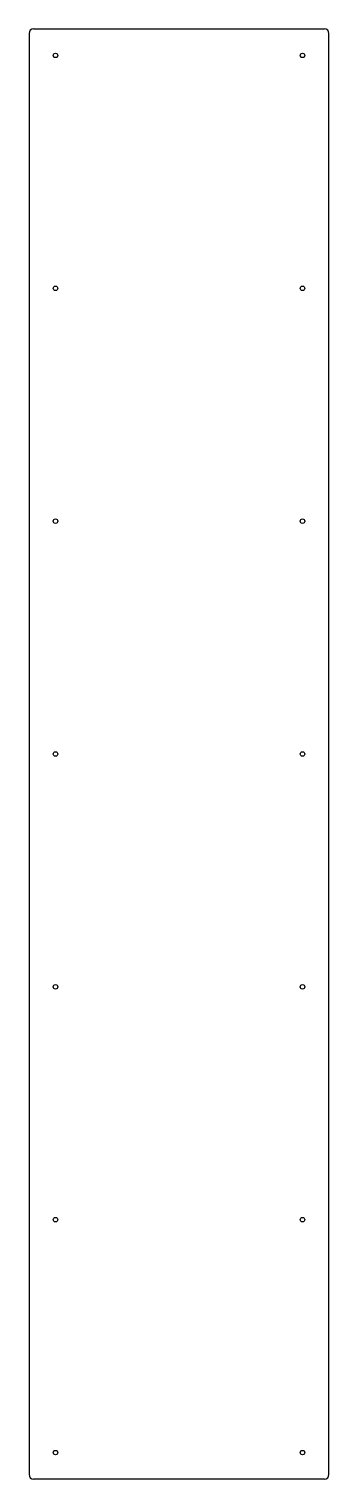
# Model space of a CAD drawing. Header units: inches. Extents: x -4.3 to 4.3, y -20.6 to 20.6.
import ezdxf

# ---------------------------------------------------------------- set-up
doc = ezdxf.new("R2010")
doc.units = ezdxf.units.IN
doc.header["$MEASUREMENT"] = 0

msp = doc.modelspace()

# ---------------------------------------------------------------- linework, layer by layer
for p, q in [((4.125, 20.562), (-4.125, 20.562)), ((-4.25, 20.438), (-4.25, -20.438)), ((4.25, -20.438), (4.25, 20.438)), ((-4.125, -20.562), (4.125, -20.562))]:
    msp.add_line(p, q)
for centre in [(-3.5, 19.812), (3.5, 19.812), (-3.5, 13.208), (3.5, 13.208), (-3.5, 6.604), (3.5, 6.604), (-3.5, 0), (3.5, 0), (-3.5, -6.604), (3.5, -6.604), (-3.5, -13.208), (3.5, -13.208), (-3.5, -19.812), (3.5, -19.812)]:
    msp.add_circle(centre, 0.0625)
for centre, start, end in [((-4.125, 20.438), 90, 180), ((4.125, 20.438), 0, 90), ((-4.125, -20.438), -180, -90), ((4.125, -20.438), -90, 0)]:
    msp.add_arc(centre, 0.125, start, end)

doc.saveas('drawing.dxf')
